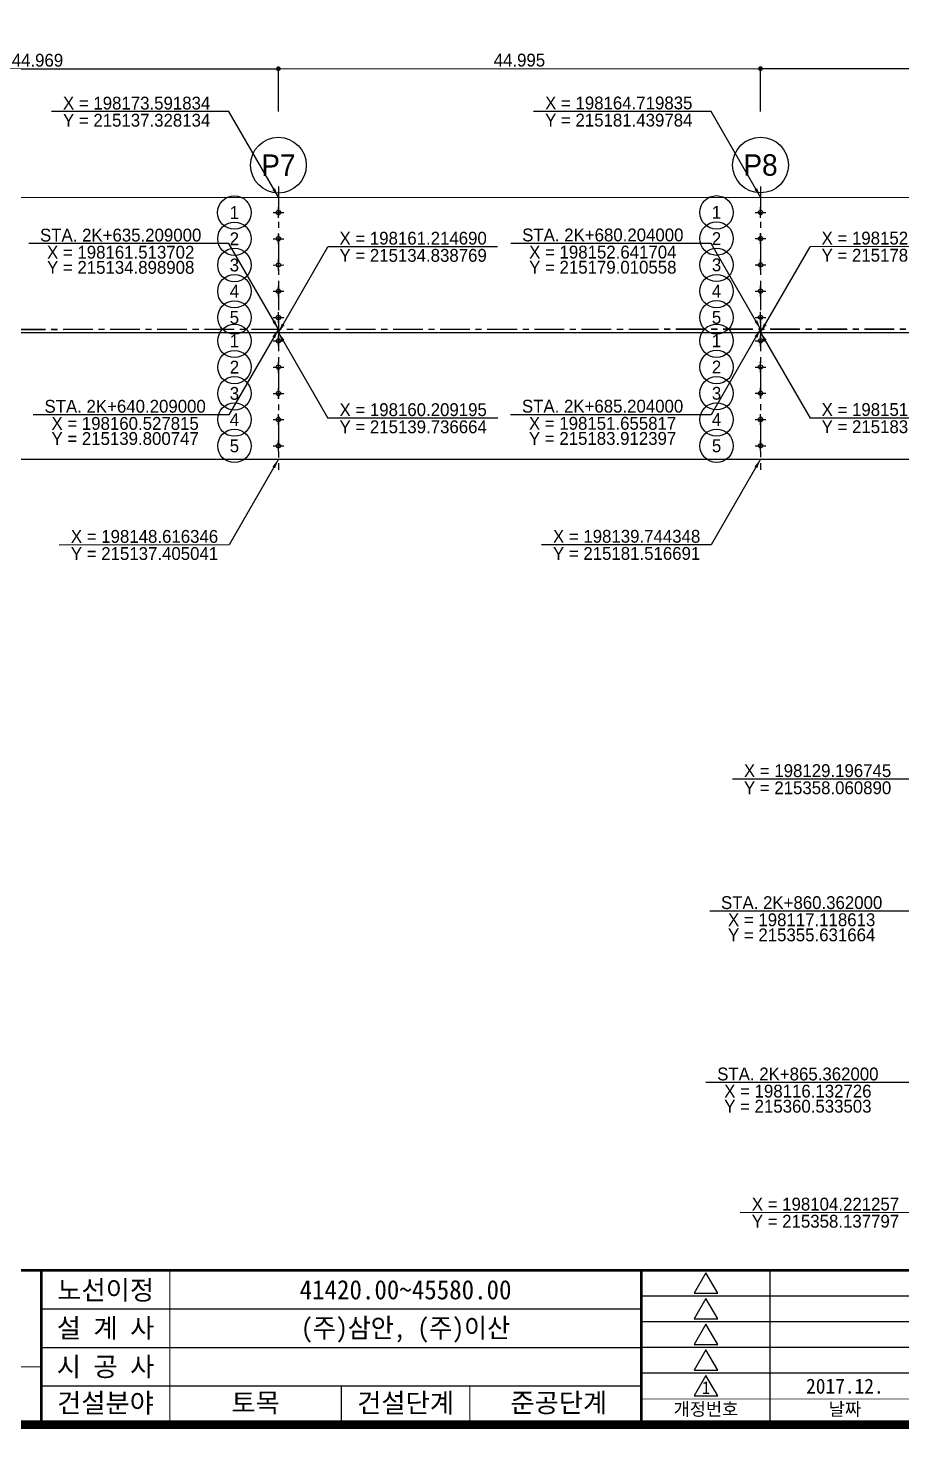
# Model space of a CAD drawing. Header units: feet. Extents: x 0 to 336400, y 0 to 237600.
# Drawn here: x 60766 to 142330, y 7600 to 138372 of the extents above; entities that cross this region are included whole.
import ezdxf
from ezdxf.enums import TextEntityAlignment as Align

# ---------------------------------------------------------------- set-up
doc = ezdxf.new("R2010")
doc.units = ezdxf.units.FT
doc.header["$LTSCALE"] = 2200
doc.header["$MEASUREMENT"] = 0
doc.linetypes.add('A-CENTR01', pattern=[2, 1.25, -0.25, 0.25, -0.25])
for name, color, linetype in [('CS-CNTL', 1, 'A-CENTR01'), ('CS-CONC-LEAN', 3, 'CONTINUOUS'), ('CS-CONC-MAJR', 4, 'CONTINUOUS'), ('CS-DIML', 1, 'CONTINUOUS'), ('CS-DIMT', 3, 'CONTINUOUS'), ('CS-TEXT', 3, 'CONTINUOUS'), ('CX-BORD-LIN1', 4, 'CONTINUOUS'), ('CX-BORD-LIN2', 3, 'CONTINUOUS'), ('CX-BORD-TEX2', 7, 'CONTINUOUS'), ('CX-BORD-TEX3', 6, 'CONTINUOUS'), ('CX-MISC', 2, 'CONTINUOUS'), ('CZ-TEX2', 3, 'CONTINUOUS')]:
    doc.layers.add(name, color=color, linetype=linetype)
doc.styles.add('A_STANDARD', font='')
doc.styles.add('TB_TEXT', font='')
doc.styles.add('TB_WBTXT', font='')
doc.styles.add('TB_WMTXT', font='')
doc.styles.get('A_STANDARD').set_extended_font_data('Dotum')
doc.styles.get('TB_TEXT').set_extended_font_data('DotumChe')
doc.styles.get('TB_WBTXT').set_extended_font_data('Dotum')
doc.styles.get('TB_WMTXT').set_extended_font_data('DotumChe')

# ---------------------------------------------------------------- blocks, each defined once
blk = doc.blocks.new('CZDIMD1-2')
at = {"layer": 'CS-DIML', "const_width": 0.5}
blk.add_lwpolyline([(0.25, 0, 1), (-0.25, 0, 1)], format="xyb", close=True, dxfattribs=at)
blk = doc.blocks.new('CXBLKA1-KHCA-1')
at = {"layer": 'CX-BORD-LIN1', "const_width": 2}
blk.add_lwpolyline([(796, -2.614797267597169e-12), (0, -3.410605131648481e-13), (0, 553.9999999999997), (795.9999999999998, 553.9999999999997)], close=True, dxfattribs=at)
at = {"layer": 'CX-BORD-LIN1'}
for points, const_width in [([(796, 36.0000000000008), (0, 35.99999999999852)], 0.6), ([(130, -5.684341886080801e-13), (130, 35.99999999999886)], 0.6), ([(160.0000000000001, -7.958078640513122e-13), (160.0000000000001, 35.99999999999898)], 0.3), ([(270, 0), (270, 35.99999999999932)], 0.6), ([(300, 5.684341886080801e-14), (300, 35.99999999999937)], 0.3), ([(558, 5.999999999999886), (270, 5.999999999998977)], 0.2)]:
    blk.add_lwpolyline(points, dxfattribs=dict(at, const_width=const_width))
for points in [[(285.0839848587444, 35.46565633293648), (282.3404163795552, 30.71365633293647), (287.8275533379334, 30.71365633293647)], [(285.0839848587444, 29.46565633293631), (282.3404163795552, 24.71365633293624), (287.8275533379334, 24.71365633293624)], [(285.0839848587444, 23.46565633293631), (282.3404163795552, 18.71365633293624), (287.8275533379334, 18.71365633293624)], [(285.0839848587444, 17.46565633293631), (282.3404163795552, 12.7136563329363), (287.8275533379334, 12.7136563329363)], [(285.0839848587444, 11.46565633293631), (282.3404163795552, 6.713656332936296), (287.8275533379334, 6.713656332936296)]]:
    blk.add_lwpolyline(points, close=True, dxfattribs=at)
at = {"layer": 'CX-BORD-LIN2'}
blk.add_line((558, 30), (270, 29.99999999999909), dxfattribs=at)
at = {"layer": 'CX-BORD-LIN2', "const_width": 0.3}
for points in [[(270, 26.99999999999909), (130, 26.99999999999886)], [(270, 17.99999999999909), (130, 17.99999999999886)], [(130, 13.49999999999909), (0, 13.49999999999886)], [(270, 8.99999999999909), (130, 8.999999999998863)], [(200.0000000000001, -1.193711796076968e-12), (200.0000000000001, 8.999999999998977)], [(230.0000000000001, -1.13686837721616e-12), (230.0000000000001, 8.999999999999034)]]:
    blk.add_lwpolyline(points, dxfattribs=at)
at = {"layer": 'CX-BORD-LIN2'}
for points in [[(558, 23.99999999999989), (270, 23.99999999999898)], [(558, 18.00000000000102), (270, 18.00000000000006)], [(558, 12.00000000000102), (270, 12.00000000000006)]]:
    blk.add_lwpolyline(points, dxfattribs=at)
at = {"layer": 'CX-BORD-LIN1', "style": 'TB_TEXT'}
for tag, height, p in [('TR_RNUM5', 3, (285.1051166181959, 32.63656332936267)), ('TR_RDAT5', 3.5, (317.5, 32.99999999999977)), ('TR_DGN5', 3.5, (451.1184542177598, 32.99999999999977)), ('TR_CHK5', 3.5, (491.1184542177598, 32.99999999999977)), ('TR_APP5', 3.5, (531.1184542177598, 33)), ('TR_RNUM4', 3, (285.1051166181959, 26.6365633293625)), ('TR_RDAT4', 3.5, (317.5, 26.9999999999996)), ('TR_DGN4', 3.5, (451.1184542177598, 26.9999999999996)), ('TR_CHK4', 3.5, (491.1184542177598, 26.9999999999996)), ('TR_APP4', 3.5, (531.1184542177598, 26.99999999999983)), ('TR_RNUM3', 3, (285.1051166181959, 20.63656332936364)), ('TR_RDAT3', 3.5, (317.5, 21.00000000000068)), ('TR_DGN3', 3.5, (451.1184542177598, 21.00000000000068)), ('TR_CHK3', 3.5, (491.1184542177598, 21.00000000000068)), ('TR_APP3', 3.5, (531.1184542177598, 21.00000000000091)), ('TR_RDAT2', 3.5, (317.5, 15.00000000000068)), ('TR_DGN2', 3.5, (451.1184542177598, 15.00000000000068)), ('TR_CHK2', 3.5, (491.1184542177598, 15.00000000000068)), ('TR_APP2', 3.5, (531.1184542177598, 15.00000000000091)), ('TR_RNUM2', 3, (285.1051166181959, 14.63656332936364)), ('TR_RNUM1', 3, (285.1051166181959, 8.636563329362502)), ('TR_RDAT1', 3.5, (317.5, 8.999999999999602)), ('TR_DGN1', 3.5, (451.1184542177598, 8.999999999999602)), ('TR_CHK1', 3.5, (491.1184542177598, 8.999999999999602)), ('TR_APP1', 3.5, (531.1184542177598, 8.99999999999983))]:
    blk.add_attdef(tag, text='', height=height, dxfattribs=at).set_placement(p, align=Align.MIDDLE_CENTER)
for tag, p in [('TR_RCON5', (342.3033138082338, 32.99999999999977)), ('TR_RCON4', (342.3033138082338, 26.9999999999996)), ('TR_RCON3', (342.3033138082338, 21.00000000000068)), ('TR_RCON2', (342.3033138082338, 15.00000000000068)), ('TR_RCON1', (342.3033138082338, 8.999999999999602))]:
    blk.add_attdef(tag, text='', height=3.5, dxfattribs=at).set_placement(p, align=Align.MIDDLE_LEFT)
at = {"layer": 'CX-BORD-LIN2', "style": 'TB_TEXT'}
blk.add_attdef('TD_VERSION', text='', height=3, rotation=90, dxfattribs=at).set_placement((800.499999405456, 48.01489921212237), align=Align.MIDDLE_CENTER)
at = {"layer": 'CX-BORD-TEX2', "style": 'TB_WMTXT'}
for tag, height, p in [('TB_CNAME', 5, (15.34476638720094, 531.8324131479245)), ('TB_CSCOP', 4, (16.63456755316179, 523.8324131479245))]:
    blk.add_attdef(tag, text='', height=height, dxfattribs=at).set_placement(p, align=Align.BOTTOM_LEFT)
at = {"layer": 'CX-BORD-TEX2', "style": 'TB_WBTXT'}
for tag, height, p in [('TB_MTITIL', 10, (397.9999999999999, 533.3264135606181)), ('TB_STITL', 7, (397.9999999999999, 518.3264135606181))]:
    blk.add_attdef(tag, text='', height=height, dxfattribs=at).set_placement(p, align=Align.MIDDLE_CENTER)
at = {"layer": 'CX-BORD-TEX3', "style": 'TB_TEXT'}
for s, height, p in [('노선이정', 4.500000000000001, (145.0338518561471, 31.45595740059105)), ('설 계 사', 4.500000000000001, (145.0000000000001, 22.58754437093)), ('시 공 사', 4.500000000000001, (145.0000000000001, 13.59273296473054)), ('건설분야', 4.500000000000001, (145, 5.125020286179335)), ('건설단계', 4.500000000000001, (215.0000000000001, 5.125020286178881)), ('개정번호', 3, (285.081636885472, 3.661999999999921)), ('날짜', 3, (317.5, 3.661999999999921))]:
    blk.add_text(s, height=height, dxfattribs=at).set_placement(p, align=Align.MIDDLE)
for tag, height, p in [('TD_LNDST', 4.500000000000001, (215, 31.49999999999909)), ('TD_DSECT', 4.500000000000001, (605.5, 31.50000000000023)), ('TD_DDIST', 4.500000000000001, (654.5, 31.50000000000034)), ('TD_DNAME_TOP', 4.500000000000001, (755, 27.95701132476654)), ('TD_CSECT', 4.500000000000001, (605.5, 22.50000000000023)), ('TD_CDIST', 4.500000000000001, (654.5, 22.50000000000028)), ('TD_DNAME_MAIN', 4.500000000000001, (755, 21.47309584254879)), ('TD_DNAME_BOT', 3, (755, 15.24894304459792)), ('TD_CCOMP', 4.500000000000001, (215.0000000000001, 13.59273296473054)), ('TD_HSCAL', 4.500000000000001, (620.8841087955549, 13.74838269424743)), ('TD_VSCAL', 4.500000000000001, (656.8614607241562, 13.74838269424743)), ('TD_FIELD', 4.500000000000001, (180, 5.125020286179335)), ('TD_CSTEP', 4.500000000000001, (250.7440000000001, 5.125020286178881)), ('TD_DWGCODE', 4.500000000000001, (637, 4.79080374170087)), ('TD_DWGNO', 4.500000000000001, (755, 5.001673382306194))]:
    blk.add_attdef(tag, text='', height=height, dxfattribs=at).set_placement(p, align=Align.MIDDLE_CENTER)
for tag, height, width, p in [('TD_DCOMP', 4.500000000000001, 0.95, (215.0000000000001, 22.58754437093)), ('TD_CNAME', 5, 0.78, (65, 7.595640316786557))]:
    blk.add_attdef(tag, text='', height=height, dxfattribs=dict(at, width=width)).set_placement(p, align=Align.MIDDLE_CENTER)

msp = doc.modelspace()

# ---------------------------------------------------------------- linework, layer by layer
at = {"layer": 'CS-CNTL'}
for p, q in [((84133.76085910296, 123571.5543196538), (84138.10384410295, 108946.5549636538)), ((129128.7588761029, 123584.9158636539), (129133.1018601029, 108959.9165086538)), ((33231.57686412162, 110257.9362806962), (309290.7054927174, 110321.4344263076)), ((33231.57686412162, 110257.9362806962), (309290.7054927174, 110321.4344263076)), ((33231.57686412162, 110257.9362806962), (309290.7054927174, 110321.4344263076)), ((33231.57686412162, 110257.9362806962), (309290.7054927174, 110321.4344263076)), ((33252.554015316, 110236.4442413903), (309290.7063892105, 110318.4154865802)), ((33252.554015316, 110236.4442413903), (309290.7063892105, 110318.4154865802)), ((33252.554015316, 110236.4442413903), (309290.7063892105, 110318.4154865802)), ((33252.554015316, 110236.4442413903), (309290.7063892105, 110318.4154865802)), ((84137.69913441066, 110944.6455449652), (84140.87911141066, 97119.64591096518)), ((129132.6979434107, 110954.9951359652), (129135.8779214107, 97129.99550196518))]:
    msp.add_line(p, q, dxfattribs=at)
at = {"layer": 'CS-CONC-LEAN'}
for p, q in [((84134.62797210297, 120651.5544476538), (84134.33101510293, 121651.554403654)), ((129129.6259881029, 120664.9159926538), (129129.329031103, 121664.915948654)), ((83634.47951510294, 121151.4059476539), (84634.47947110295, 121151.7029036539)), ((128629.4775321029, 121164.7674926539), (129629.4774871029, 121165.0644486539)), ((84135.35551410292, 118201.554555654), (84135.05855810294, 119201.5545116539)), ((129130.3535301029, 118214.916100654), (129130.056574103, 119214.9160566538)), ((83635.20705810295, 118701.4060556538), (84635.20701410297, 118701.703011654)), ((128630.2050741029, 118714.7676006538), (129630.2050301029, 118715.064556654)), ((84136.08305710294, 115751.5546636538), (84135.78610110296, 116751.554619654)), ((129131.081073103, 115764.9162086538), (129130.7841171029, 116764.916164654)), ((83635.93460110297, 116251.406163654), (84635.93455710293, 116251.7031196539)), ((128630.9326171029, 116264.7677086539), (129630.932573103, 116265.0646646539)), ((83636.66214410293, 113801.4062716538), (84636.66209910293, 113801.7032276539)), ((84136.81060010295, 113301.554771654), (84136.51364310297, 114301.5547276539)), ((128631.660160103, 113814.7678166538), (129631.660116103, 113815.064772654)), ((129131.8086161029, 113314.916316654), (129131.5116601029, 114314.9162726539)), ((83637.38968610294, 111351.406379654), (84637.38964210295, 111351.7033356539)), ((84137.53814210296, 110851.5548796539), (84137.24118610292, 111851.5548356539)), ((128632.387702103, 111364.767924654), (129632.3876581029, 111365.0648806539)), ((129132.5361581029, 110864.9164246539), (129132.239202103, 111864.916380654)), ((83638.10742641061, 109169.5305839651), (84638.10740041065, 109169.7605999651)), ((84138.22242141057, 108669.6456049652), (84137.9924054107, 109669.6455789651)), ((128633.1062364106, 109179.8801749651), (129633.1062094107, 109180.1101909651)), ((129133.2212314106, 108679.9951959652), (129132.9912144107, 109679.9951699651)), ((83638.67096741062, 106719.5306489652), (84638.67094041065, 106719.7606649652)), ((84138.78596241058, 106219.6456699652), (84138.5559454107, 107219.6456439651)), ((128633.6697764106, 106729.8802389652), (129633.6697504107, 106730.1102559652)), ((129133.7847714106, 106229.9952609651), (129133.5547554107, 107229.9952339651)), ((84139.34950241058, 103769.6457349651), (84139.1194854107, 104769.6457089652)), ((129134.3483124106, 103779.9953259651), (129134.1182954107, 104779.9952989652)), ((83639.23450741063, 104269.5307139651), (84639.23448041065, 104269.7607299652)), ((128634.2333174106, 104279.8803039651), (129634.2332904107, 104280.1103209652)), ((84139.91304241058, 101319.6457999651), (84139.68302641071, 102319.6457729652)), ((129134.9118524106, 101329.9953909652), (129134.6818354107, 102329.9953639652)), ((83639.79804741063, 101819.5307779651), (84639.79802141066, 101819.7607949651)), ((128634.7968574106, 101829.8803689651), (129634.7968304107, 101830.1103859651)), ((84140.47658241059, 98869.64586496518), (84140.24656641071, 99869.64583796509)), ((129135.4753924106, 98879.99545496517), (129135.2453764105, 99879.99542896509)), ((83640.36158741063, 99369.53084296513), (84640.36156141067, 99369.76085996513)), ((128635.3603974107, 99379.88043396514), (129635.3603714107, 99380.11044996513))]:
    msp.add_line(p, q, dxfattribs=at)
for centre in [(84134.47949310295, 121151.5544256539), (129129.4775101029, 121164.9159706539), (84135.20703610296, 118701.5545336538), (129130.2050521029, 118714.9160786539), (84135.93457910292, 116251.5546416539), (129130.9325951029, 116264.9161866539), (84136.66212210293, 113801.5547496538), (129131.660138103, 113814.9162946538), (84137.38966410294, 111351.5548576539), (129132.387680103, 111364.9164026539), (84138.10741341075, 109169.6455919651), (129133.1062234105, 109179.9951829651), (84138.67095341075, 106719.6456569651), (129133.6697634105, 106729.9952479651), (84139.23449441053, 104269.6457219651), (129134.2333034105, 104279.9953119651), (84139.79803441053, 101819.6457869652), (129134.7968444108, 101829.9953769652), (84140.36157441053, 99369.64585096519), (129135.3603844108, 99379.99544196519)]:
    msp.add_circle(centre, 200, dxfattribs=at)
for points in [[(84134.33101510293, 121651.554403654), (84084.37556110295, 121501.5395626539), (84134.33101510293, 121651.554403654), (84184.37555710292, 121501.5692586539)], [(129129.329031103, 121664.915948654), (129079.3735771029, 121514.9011066539), (129129.329031103, 121664.915948654), (129179.3735731029, 121514.9308026539)], [(83634.47951510294, 121151.4059476539), (83784.49435710297, 121101.4504936539), (83634.47951510294, 121151.4059476539), (83784.46466110293, 121201.4504886539)], [(84134.62797210297, 120651.5544476538), (84084.58343010292, 120801.5395936539), (84134.62797210297, 120651.5544476538), (84184.58342610295, 120801.5692896539)], [(84634.47947110295, 121151.7029036539), (84484.49432610297, 121101.6583626539), (84634.47947110295, 121151.7029036539), (84484.46463010293, 121201.6583586539)], [(128629.4775321029, 121164.7674926539), (128779.4923731029, 121114.8120376539), (128629.4775321029, 121164.7674926539), (128779.462677103, 121214.8120336539)], [(129129.6259881029, 120664.9159926538), (129079.581446103, 120814.9011376539), (129129.6259881029, 120664.9159926538), (129179.5814421029, 120814.9308336539)], [(129629.4774871029, 121165.0644486539), (129479.4923421029, 121115.0199076539), (129629.4774871029, 121165.0644486539), (129479.462646103, 121215.0199026539)], [(84135.05855810294, 119201.5545116539), (84085.10310410296, 119051.5396706539), (84135.05855810294, 119201.5545116539), (84185.10309910293, 119051.5693666538)], [(129130.056574103, 119214.9160566538), (129080.1011201029, 119064.901214654), (129130.056574103, 119214.9160566538), (129180.101115103, 119064.9309106538)], [(83635.20705810295, 118701.4060556538), (83785.22189910292, 118651.4506016538), (83635.20705810295, 118701.4060556538), (83785.19220410295, 118751.450596654)], [(84135.35551410292, 118201.554555654), (84085.31097310294, 118351.5397016539), (84135.35551410292, 118201.554555654), (84185.31096910297, 118351.5693976538)], [(84635.20701410297, 118701.703011654), (84485.22186810292, 118651.6584706538), (84635.20701410297, 118701.703011654), (84485.19217310294, 118751.6584666538)], [(128630.2050741029, 118714.7676006538), (128780.2199151029, 118664.8121456539), (128630.2050741029, 118714.7676006538), (128780.190220103, 118764.812141654)], [(129130.3535301029, 118214.916100654), (129080.308989103, 118364.9012456539), (129130.3535301029, 118214.916100654), (129180.3089851029, 118364.9309416538)], [(129630.2050301029, 118715.064556654), (129480.219885103, 118665.0200156538), (129630.2050301029, 118715.064556654), (129480.190189103, 118765.0200106539)], [(84135.78610110296, 116751.554619654), (84085.83064610297, 116601.5397786539), (84135.78610110296, 116751.554619654), (84185.83064210294, 116601.5694746539)], [(129130.7841171029, 116764.916164654), (129080.8286621029, 116614.9013226539), (129130.7841171029, 116764.916164654), (129180.828658103, 116614.9310186539)], [(83635.93460110297, 116251.406163654), (83785.94944210294, 116201.4507096539), (83635.93460110297, 116251.406163654), (83785.91974610295, 116301.4507046539)], [(84136.08305710294, 115751.5546636538), (84086.03851610296, 115901.5398096539), (84136.08305710294, 115751.5546636538), (84186.03851110292, 115901.5695056539)], [(84635.93455710293, 116251.7031196539), (84485.94941110293, 116201.658578654), (84635.93455710293, 116251.7031196539), (84485.91971610296, 116301.6585746539)], [(128630.9326171029, 116264.7677086539), (128780.947458103, 116214.8122536539), (128630.9326171029, 116264.7677086539), (128780.9177631029, 116314.8122496539)], [(129131.081073103, 115764.9162086538), (129081.0365321029, 115914.9013536539), (129131.081073103, 115764.9162086538), (129181.0365271029, 115914.9310496539)], [(129630.932573103, 116265.0646646539), (129480.947427103, 116215.0201236539), (129630.932573103, 116265.0646646539), (129480.9177321029, 116315.0201186539)], [(83636.66214410293, 113801.4062716538), (83786.67698510295, 113751.4508176538), (83636.66214410293, 113801.4062716538), (83786.64728910297, 113851.4508126539)], [(84136.51364310297, 114301.5547276539), (84086.55818910293, 114151.5398866539), (84136.51364310297, 114301.5547276539), (84186.55818510296, 114151.5695826538)], [(84636.66209910293, 113801.7032276539), (84486.67695410295, 113751.6586866538), (84636.66209910293, 113801.7032276539), (84486.64725810297, 113851.6586826538)], [(128631.660160103, 113814.7678166538), (128781.6750011029, 113764.8123616538), (128631.660160103, 113814.7678166538), (128781.6453051029, 113864.8123576539)], [(129131.5116601029, 114314.9162726539), (129081.556205103, 114164.9014306539), (129131.5116601029, 114314.9162726539), (129181.5562011029, 114164.9311266538)], [(129631.660116103, 113815.064772654), (129481.6749701029, 113765.0202316538), (129631.660116103, 113815.064772654), (129481.6452741029, 113865.0202266538)], [(84136.81060010295, 113301.554771654), (84086.76605810296, 113451.5399176538), (84136.81060010295, 113301.554771654), (84186.76605410293, 113451.5696136538)], [(129131.8086161029, 113314.916316654), (129081.7640741029, 113464.9014616539), (129131.8086161029, 113314.916316654), (129181.764070103, 113464.9311576538)], [(83637.38968610294, 111351.406379654), (83787.40452710296, 111301.4509256539), (83637.38968610294, 111351.406379654), (83787.37483210293, 111401.4509206539)], [(84137.24118610292, 111851.5548356539), (84087.28573210294, 111701.5399946539), (84137.24118610292, 111851.5548356539), (84187.28572710296, 111701.569690654)], [(84637.38964210295, 111351.7033356539), (84487.40449710297, 111301.658794654), (84637.38964210295, 111351.7033356539), (84487.37480110292, 111401.6587906539)], [(128632.387702103, 111364.767924654), (128782.4025441029, 111314.8124696539), (128632.387702103, 111364.767924654), (128782.372848103, 111414.8124656539)], [(129132.239202103, 111864.916380654), (129082.283748103, 111714.9015386539), (129132.239202103, 111864.916380654), (129182.2837431029, 111714.9312346539)], [(129632.3876581029, 111365.0648806539), (129482.4025131029, 111315.020339654), (129632.3876581029, 111365.0648806539), (129482.372817103, 111415.0203346539)], [(84137.53814210296, 110851.5548796539), (84087.49360110292, 111001.5400256539), (84137.53814210296, 110851.5548796539), (84187.49359710295, 111001.569721654)], [(129132.5361581029, 110864.9164246539), (129082.4916171029, 111014.9015696539), (129132.5361581029, 110864.9164246539), (129182.4916131029, 111014.9312656539)], [(83638.10742641061, 109169.5305839651), (83788.11892341061, 109119.5650879651), (83638.10742641061, 109169.5305839651), (83788.09592141079, 109219.5650849651)], [(84137.9924054107, 109669.6455789651), (84088.02690841079, 109519.6340819651), (84137.9924054107, 109669.6455789651), (84188.02690641077, 109519.6570839652)], [(84138.22242141057, 108669.6456049652), (84088.18792041072, 108819.6341009651), (84138.22242141057, 108669.6456049652), (84188.1879174107, 108819.6571019652)], [(84638.10740041065, 109169.7605999651), (84488.1189044107, 109119.7260989652), (84638.10740041065, 109169.7605999651), (84488.09590341065, 109219.7260969652)], [(128633.1062364106, 109179.8801749651), (128783.1177334106, 109129.9146779651), (128633.1062364106, 109179.8801749651), (128783.0947314106, 109229.9146759651)], [(129132.9912144107, 109679.9951699651), (129083.0257184106, 109529.9836729651), (129132.9912144107, 109679.9951699651), (129183.0257164106, 109530.0066739652)], [(129133.2212314106, 108679.9951959652), (129083.1867304105, 108829.9836909651), (129133.2212314106, 108679.9951959652), (129183.1867274107, 108830.0066929652)], [(129633.1062094107, 109180.1101909651), (129483.1177144107, 109130.0756899652), (129633.1062094107, 109180.1101909651), (129483.0947134107, 109230.0756869652)], [(83638.67096741062, 106719.5306489652), (83788.68246341062, 106669.5651529652), (83638.67096741062, 106719.5306489652), (83788.65946241056, 106769.5651499651)], [(84138.5559454107, 107219.6456439651), (84088.59044941056, 107069.6341469651), (84138.5559454107, 107219.6456439651), (84188.59044641077, 107069.6571489651)], [(84138.78596241058, 106219.6456699652), (84088.75146041073, 106369.6341649651), (84138.78596241058, 106219.6456699652), (84188.75145841071, 106369.6571669652)], [(84638.67094041065, 106719.7606649652), (84488.68244541071, 106669.7261639651), (84638.67094041065, 106719.7606649652), (84488.65944341065, 106769.7261609652)], [(128633.6697764106, 106729.8802389652), (128783.6812734106, 106679.9147429651), (128633.6697764106, 106729.8802389652), (128783.6582714106, 106779.9147409651)], [(129133.5547554107, 107229.9952339651), (129083.5892594106, 107079.9837379651), (129133.5547554107, 107229.9952339651), (129183.5892564106, 107080.0067389651)], [(129133.7847714106, 106229.9952609651), (129083.7502704105, 106379.9837559651), (129133.7847714106, 106229.9952609651), (129183.7502674107, 106380.0067579651)], [(129633.6697504107, 106730.1102559652), (129483.6812554105, 106680.0757549651), (129633.6697504107, 106730.1102559652), (129483.6582534107, 106780.0757519651)], [(84139.1194854107, 104769.6457089652), (84089.15398941057, 104619.6342119652), (84139.1194854107, 104769.6457089652), (84189.15398741055, 104619.6572129651)], [(129134.1182954107, 104779.9952989652), (129084.1527994106, 104629.9838019652), (129134.1182954107, 104779.9952989652), (129184.1527964106, 104630.0068039651)], [(83639.23450741063, 104269.5307139651), (83789.24600441063, 104219.5652169652), (83639.23450741063, 104269.5307139651), (83789.22300241057, 104319.5652149652)], [(84139.34950241058, 103769.6457349651), (84089.3150014105, 103919.6342299652), (84139.34950241058, 103769.6457349651), (84189.31499841071, 103919.6572319651)], [(84639.23448041065, 104269.7607299652), (84489.24598541071, 104219.7262289651), (84639.23448041065, 104269.7607299652), (84489.22298441066, 104319.7262259651)], [(128634.2333174106, 104279.8803039651), (128784.2448134106, 104229.9148079652), (128634.2333174106, 104279.8803039651), (128784.2218124106, 104329.9148049652)], [(129134.3483124106, 103779.9953259651), (129084.3138104105, 103929.9838209652), (129134.3483124106, 103779.9953259651), (129184.3138084105, 103930.0068229651)], [(129634.2332904107, 104280.1103209652), (129484.2447954105, 104230.0758199651), (129634.2332904107, 104280.1103209652), (129484.2217934107, 104330.0758169651)], [(84139.68302641071, 102319.6457729652), (84089.71752941057, 102169.6342769651), (84139.68302641071, 102319.6457729652), (84189.71752741055, 102169.6572779651)], [(129134.6818354107, 102329.9953639652), (129084.7163394106, 102179.9838669651), (129134.6818354107, 102329.9953639652), (129184.7163374106, 102180.0068689651)], [(83639.79804741063, 101819.5307779651), (83789.80954441063, 101769.5652819652), (83639.79804741063, 101819.5307779651), (83789.78654241057, 101869.5652799652)], [(84139.91304241058, 101319.6457999651), (84089.87854141051, 101469.6342949652), (84139.91304241058, 101319.6457999651), (84189.87853841072, 101469.6572969651)], [(84639.79802141066, 101819.7607949651), (84489.80952541072, 101769.7262939651), (84639.79802141066, 101819.7607949651), (84489.78652441067, 101869.7262909651)], [(128634.7968574106, 101829.8803689651), (128784.8083544106, 101779.9148729652), (128634.7968574106, 101829.8803689651), (128784.7853524106, 101879.9148699652)], [(129134.9118524106, 101329.9953909652), (129084.8773514108, 101479.9838859652), (129134.9118524106, 101329.9953909652), (129184.8773484105, 101480.0068869651)], [(129634.7968304107, 101830.1103859651), (129484.8083354105, 101780.0758839651), (129634.7968304107, 101830.1103859651), (129484.7853344107, 101880.0758819651)], [(83640.36158741063, 99369.53084296513), (83790.37308441063, 99319.56534696512), (83640.36158741063, 99369.53084296513), (83790.35008341058, 99419.56534396521)], [(84140.24656641071, 99869.64583796509), (84090.28107041058, 99719.63434096509), (84140.24656641071, 99869.64583796509), (84190.28106741056, 99719.65734296515)], [(84640.36156141067, 99369.76085996513), (84490.3730664105, 99319.72635896517), (84640.36156141067, 99369.76085996513), (84490.35006441067, 99419.72635596515)], [(128635.3603974107, 99379.88043396514), (128785.3718944107, 99329.91493796512), (128635.3603974107, 99379.88043396514), (128785.3488924106, 99429.9149349651)], [(129135.2453764105, 99879.99542896509), (129085.2798804106, 99729.9839319651), (129135.2453764105, 99879.99542896509), (129185.2798774106, 99730.00693396515)], [(129635.3603714107, 99380.11044996513), (129485.3718764107, 99330.07594896517), (129635.3603714107, 99380.11044996513), (129485.3488744107, 99430.07594696515)], [(84140.47658241059, 98869.64586496518), (84090.44208141051, 99019.63435996512), (84140.47658241059, 98869.64586496518), (84190.4420794105, 99019.65736196518)], [(129135.4753924106, 98879.99545496517), (129085.4408914108, 99029.98395096512), (129135.4753924106, 98879.99545496517), (129185.4408884105, 99030.00695196517)]]:
    msp.add_solid(points, dxfattribs=at)
at = {"layer": 'CS-CONC-MAJR'}
for p, q in [((39165.05979810296, 122558.2005396539), (174165.0538461029, 122598.2896276539)), ((39168.80887010293, 109933.2010966538), (174168.8029181029, 109973.290183654)), ((39168.93034041075, 109934.3019609652), (174168.9267694106, 109965.3541839651)), ((39171.65028441053, 98109.3022739651), (174171.6467134106, 98140.35449696508))]:
    msp.add_line(p, q, dxfattribs=at)
at = {"layer": 'CS-DIML'}
for p, q in [((84131.68216610294, 130571.5540106539), (84130.43495010295, 134771.553825654)), ((129126.680182103, 130584.915554654), (129125.4329661029, 134784.915369654)), ((39161.49632410293, 134558.200010654), (84130.49434110297, 134571.5538346538)), ((84130.49434110297, 134571.5538346538), (129125.4923571029, 134584.9153786538)), ((129125.4923571029, 134584.9153786538), (174161.4903721029, 134598.2890976538)), ((79512.88072210296, 130570.1824286539), (62949.96735111852, 130565.2639685602)), ((84134.05781610294, 122571.5543636539), (79512.88072210296, 130570.1824286539)), ((124507.8787381029, 130583.5439726539), (107944.9653671188, 130578.6255125601)), ((129129.055832103, 122584.9159076539), (124507.8787381029, 130583.5439726539)), ((79516.53922210292, 118250.1829716539), (60833.62470232883, 118244.6349640393)), ((84137.71631610296, 110251.5549066538), (79516.53922210292, 118250.1829716539)), ((84137.80688810292, 109946.5549196539), (88754.23268310296, 117947.9261486539)), ((104596.8371396169, 117952.6307085377), (88754.23268210301, 117947.9261486537)), ((124511.5372381029, 118263.5445166539), (105828.6227183289, 118257.9965090393)), ((129132.7143321029, 110264.9164506538), (124511.5372381029, 118263.5445166539)), ((129132.8049041029, 109959.9164646539), (133749.230699103, 117961.2876936539)), ((149580.4375984532, 117965.9888689622), (133749.2306981031, 117961.2876936537)), ((84137.85439541058, 110269.6455629651), (79520.89300141072, 102268.5833739651)), ((84137.92914990203, 109944.6455725825), (88758.57080790222, 101945.7081845825)), ((129132.8532054106, 110279.9951539651), (124515.8918104107, 102278.9329649651)), ((129132.9279599023, 109954.9951625825), (133753.5696179025, 101956.0577745825)), ((79520.89300141072, 102268.5833739651), (61248.07554581833, 102264.380325099)), ((124515.8918104107, 102278.9329649651), (105808.4795276292, 102274.6299521334)), ((104599.5473223626, 101949.3518699933), (88758.57080790222, 101945.7081845825)), ((149592.9179098821, 101959.7010854754), (133753.5696179025, 101956.0577745825)), ((84140.64909541055, 98119.6458849651), (79523.68770141069, 90118.58369596514)), ((129135.6479054106, 98129.9954749651), (124518.6865104107, 90128.93328596513)), ((79523.68770141045, 90118.58369596502), (63684.33940943064, 90114.94038507227)), ((124515.4300664491, 90128.93253692928), (108679.3382194308, 90125.2899750725)), ((143065.1554957296, 68259.65541808949), (126502.2421247452, 68254.7369579957)), ((143068.8139967298, 55939.65596108967), (124385.8994769559, 55934.10795347523)), ((143073.1717470372, 39942.98468040083), (124032.25863082, 39938.60495644589)), ((143075.9664470372, 27792.98500140083), (127236.6181550573, 27789.34169050809))]:
    msp.add_line(p, q, dxfattribs=at)
for centre in [(80024.47967510294, 121150.3339356539), (125019.477691103, 121163.6954806539), (80025.20721710294, 118700.3340436538), (125020.205233103, 118713.6955886538), (80025.93476010296, 116250.3341516539), (125020.9327761029, 116263.6956966539), (80026.66230310292, 113800.3342596538), (125021.6603191029, 113813.6958046538), (80027.38984510292, 111350.334367654), (125022.387862103, 111363.6959126539), (80028.10752241065, 109168.7002249651), (125023.1063314107, 109179.0498149651), (80028.67106241065, 106718.7002889651), (125023.6698724107, 106729.0498799652), (80029.23460241065, 104268.7003539652), (125024.2334124107, 104279.0499449651), (80029.79814341066, 101818.7004189651), (125024.7969524107, 101829.0500099651), (80030.36168341067, 99368.70048396512), (125025.3604934107, 99379.05007396512)]:
    msp.add_circle(centre, 1560, dxfattribs=at)
for points in [[(84134.05781610294, 122571.5543636539), (83820.82680110297, 123406.8970726539), (84134.05781610294, 122571.5543636539), (83566.83624710295, 123260.154975654)], [(129129.055832103, 122584.9159076539), (128815.8248171029, 123420.2586176539), (129129.055832103, 122584.9159076539), (128561.8342631029, 123273.516519654)], [(84137.71631610296, 110251.5549066538), (83824.48530110293, 111086.8976156538), (84137.71631610296, 110251.5549066538), (83570.49474810292, 110940.1555186539)], [(84137.85439541058, 110269.6455629651), (83570.99577941054, 109580.7461359651), (84137.85439541058, 110269.6455629651), (83825.06362641051, 109434.1379049651)], [(84137.80688810292, 109946.5549196539), (84704.61938810292, 110635.4922906539), (84137.80688810292, 109946.5549196539), (84450.54172810297, 110782.083513654)], [(84137.92914990203, 109944.6455725825), (84451.10424690212, 109109.2818975825), (84137.92914990203, 109944.6455725825), (84705.10462290196, 109256.0069925826)], [(129132.7143321029, 110264.9164506538), (128819.483317103, 111100.2591606538), (129132.7143321029, 110264.9164506538), (128565.4927641029, 110953.5170636539)], [(129132.8532054106, 110279.9951539651), (128565.9945894108, 109591.0957269651), (129132.8532054106, 110279.9951539651), (128820.0624364108, 109444.4874959651)], [(129132.8049041029, 109959.9164646539), (129699.6174041029, 110648.8538356539), (129132.8049041029, 109959.9164646539), (129445.539744103, 110795.445058654)], [(129132.9279599023, 109954.9951625825), (129446.1030569024, 109119.6314875825), (129132.9279599023, 109954.9951625825), (129700.1034329022, 109266.3565825826)], [(84140.64909541055, 98119.6458849651), (83573.79047941051, 97430.74645696512), (84140.64909541055, 98119.6458849651), (83827.85832641048, 97284.13822696511)], [(129135.6479054106, 98129.9954749651), (128568.7892894108, 97441.09604796513), (129135.6479054106, 98129.9954749651), (128822.8571364107, 97294.4878169651)]]:
    msp.add_solid(points, dxfattribs=at)
at = {"layer": 'CZ-TEX2'}
for centre in [(84133.16694710295, 125571.5542306538), (129128.164963103, 125584.9157756538)]:
    msp.add_circle(centre, 2600, dxfattribs=at)

# ---------------------------------------------------------------- block references
at = {"layer": 'CS-DIML', "xscale": 440.0000000000207, "yscale": 440.0000000000207, "zscale": 440.0000000000207, "rotation": 11.38896499999946}
for p in [(84130.49434110297, 134571.5538346538), (84130.49434110297, 134571.5538346538), (129125.4923571029, 134584.9153786538), (129125.4923571029, 134584.9153786538)]:
    msp.add_blockref('CZDIMD1-2', p, dxfattribs=at)
at = {"layer": 'CX-MISC'}
ref = msp.add_blockref('CXBLKA1-KHCA-1', (10000, 8000.000000000136), dxfattribs=dict(at, xscale=400, yscale=400, zscale=400))
ref.add_attrib('TD_FIELD', '토목', dxfattribs={"layer": 'CX-BORD-TEX3', "height": 1800, "style": 'TB_TEXT'}).set_placement((82000, 10050.00811447217), align=Align.MIDDLE_CENTER)
ref.add_attrib('TD_CSTEP', '준공단계', dxfattribs={"layer": 'CX-BORD-TEX3', "height": 1800, "style": 'TB_TEXT'}).set_placement((110297.599999994, 10050.00811447217), align=Align.MIDDLE_CENTER)
ref.add_attrib('TD_DCOMP', '(주)삼안, (주)이산', dxfattribs={"layer": 'CX-BORD-TEX3', "height": 1800, "style": 'TB_TEXT', "width": 0.9499999999999998}).set_placement((96000, 17035.0177483709), align=Align.MIDDLE_CENTER)
ref.add_attrib('TD_LNDST', '41420.00~45580.00', dxfattribs={"layer": 'CX-BORD-TEX3', "height": 1800, "style": 'TB_TEXT'}).set_placement((96000, 20600.00000000014), align=Align.MIDDLE_CENTER)
ref.add_attrib('TR_RNUM1', '1', dxfattribs={"layer": 'CX-BORD-LIN1', "height": 1200, "style": 'TB_TEXT'}).set_placement((124042.0466472805, 11454.62533174469), align=Align.MIDDLE_CENTER)
ref.add_attrib('TR_RDAT1', '2017.12.', dxfattribs={"layer": 'CX-BORD-LIN1', "height": 1400, "style": 'TB_TEXT'}).set_placement((137000, 11600.00000000014), align=Align.MIDDLE_CENTER)

# ---------------------------------------------------------------- texts
at = {"layer": 'CS-DIMT', "style": 'A_STANDARD'}
for s, rotation, p in [('44.969', 360.017014, (61645.93594110293, 134764.8769136538)), ('44.995', 360.017014, (106627.933958103, 134778.234597654)), ('X = 198173.591834', 0.01701400000007069, (70903.00127616974, 130763.7681656539)), ('X = 198164.719835', 0.01701400000007069, (115897.9992921697, 130777.1297106539)), ('Y = 215137.328134', 360.017014, (70903.47640616972, 129163.7682366539)), ('Y = 215181.439784', 360.017014, (115898.4744221697, 129177.1297806539)), ('STA. 2K+635.209000', 360.017014, (69414.74739950699, 118443.7687086539)), ('X = 198161.214690', 0.01701400000007069, (96707.2654616642, 118150.2878598167)), ('STA. 2K+680.204000', 360.017014, (114409.745415507, 118457.1302536539)), ('X = 198152.342692', 0.01701400000007069, (141702.2634776642, 118163.6494048167)), ('X = 198161.513702', 360.017014, (69415.22252950702, 116843.768779654)), ('Y = 215134.838769', 360.017014, (96707.74059166417, 116550.2879308168)), ('X = 198152.641704', 360.017014, (114410.220545507, 116857.1303236539)), ('Y = 215178.950419', 360.017014, (141702.7386076642, 116563.6494748168)), ('Y = 215134.898908', 360.017014, (69415.22252950702, 115430.0840140482)), ('Y = 215179.010558', 360.017014, (114410.220545507, 115443.4455580482)), ('STA. 2K+640.209000', 360.013179, (69829.21139713617, 102463.6150129652)), ('X = 198160.209195', 0.01317899999994765, (96711.61711441261, 102147.5375212567)), ('STA. 2K+685.204000', 360.013179, (114389.6153559536, 102473.9646039651)), ('X = 198151.337197', 0.01317899999994765, (141706.6159244129, 102157.8871112567)), ('X = 198160.527815', 360.013179, (69829.57942313615, 100863.6150559652)), ('X = 198151.655817', 360.013179, (114389.9833819536, 100873.9646459652)), ('Y = 215139.736664', 360.013179, (96711.9851404126, 100547.5375632568)), ('Y = 215183.848315', 360.013179, (141706.9839504129, 100557.8871542566)), ('Y = 215139.800747', 360.013179, (69829.57942313615, 99451.75280647761)), ('Y = 215183.912397', 360.013179, (114389.9833819536, 99462.10239647761)), ('X = 198139.744348', 0.01317899999994765, (116632.3845259409, 90327.11931274658)), ('X = 198148.616346', 0.01317899999994765, (71637.38571594116, 90316.76972174658)), ('Y = 215137.405041', 360.013179, (71637.75374194114, 88716.76976374666)), ('Y = 215181.516691', 360.013179, (116632.7525519409, 88727.11935474667)), ('X = 198129.196745', 0.01701400000007069, (134455.2760497964, 68453.24115508948)), ('Y = 215358.060890', 360.017014, (134455.7511797965, 66853.24122608955)), ('STA. 2K+860.362000', 360.017014, (132967.0221741338, 56133.24169908967)), ('X = 198117.118613', 360.017014, (132967.4973041337, 54533.2417690895)), ('Y = 215355.631664', 360.017014, (132967.4973041337, 53119.55700348378)), ('STA. 2K+865.362000', 360.013179, (132613.3944414998, 40138.01631940077)), ('X = 198116.132726', 360.013179, (132613.7624674998, 38538.01636140086)), ('Y = 215360.533503', 360.013179, (132613.7624674998, 37126.15411191331)), ('X = 198104.221257', 0.01317899999994765, (135189.6644615676, 27991.17102718227)), ('Y = 215358.137797', 360.013179, (135190.0324875676, 26391.17106918236))]:
    msp.add_text(s, height=1200, rotation=rotation, dxfattribs=at).set_placement(p, align=Align.CENTER)
at = {"layer": 'CS-TEXT', "style": 'A_STANDARD'}
for s, rotation, p in [('1', 360.017014, (80024.65784810293, 120550.3339626539)), ('1', 360.017014, (125019.655864103, 120563.6955066539)), ('2', 360.017014, (80025.38539110294, 118100.3340706539)), ('2', 360.017014, (125020.383407103, 118113.6956146539)), ('3', 360.017014, (80026.11293410296, 115650.3341786539)), ('3', 360.017014, (125021.1109501029, 115663.6957226539)), ('4', 360.017014, (80026.84047610297, 113200.3342866538)), ('4', 360.017014, (125021.8384931029, 113213.6958306539)), ('5', 360.017014, (80027.56801910292, 110750.3343946539)), ('5', 360.017014, (125022.566035103, 110763.6959386539)), ('1', 360.013179, (80028.24553241076, 108568.7002399651)), ('1', 360.013179, (125023.2443414108, 108579.0498309651)), ('2', 360.013179, (80028.80907241076, 106118.7003049652)), ('2', 360.013179, (125023.8078824105, 106129.0498959652)), ('3', 360.013179, (80029.37261241076, 103668.7003699652)), ('3', 360.013179, (125024.3714224105, 103679.0499609652)), ('4', 360.013179, (80029.93615341054, 101218.7004349651)), ('4', 360.013179, (125024.9349624106, 101229.0500259651)), ('5', 360.013179, (80030.49969341054, 98768.70049996513)), ('5', 360.013179, (125025.4985034108, 98779.05008996512))]:
    msp.add_text(s, height=1200, rotation=rotation, dxfattribs=at).set_placement(p, align=Align.CENTER)
at = {"layer": 'CZ-TEX2', "style": 'A_STANDARD'}
for s, p in [('P7', (84133.46390310292, 124571.5542746539)), ('P8', (129128.4619191029, 124584.9158196539))]:
    msp.add_text(s, height=2000, rotation=360.017014, dxfattribs=at).set_placement(p, align=Align.CENTER)

doc.saveas('drawing.dxf')
